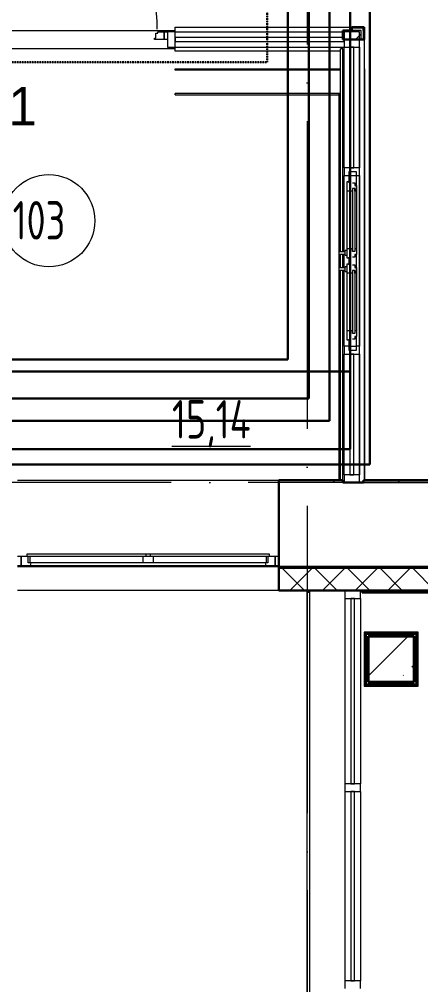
# Model space of a CAD drawing. Header units: millimetres. Extents: x -87434 to 499450, y -468665 to 122144.
# Drawn here: x -36580 to -33971, y -23410 to -17132 of the extents above; entities that cross this region are included whole.
import ezdxf

# ---------------------------------------------------------------- set-up
doc = ezdxf.new("R2010")
doc.units = ezdxf.units.MM
doc.linetypes.add('ADSK_Линия сетки', pattern=[25, 20, -2.5, 0, -2.5])
doc.linetypes.add('ADSK_Невидимые', pattern=[5, 3, -2])
for name, color, linetype, lineweight in [('_ Окна', 7, 'Continuous', 9), ('Витраж', 7, 'Continuous', 9), ('Двери', 252, 'Continuous', 9), ('Лестницы', 252, 'Continuous', 9), ('лс', 5, 'Continuous', 30), ('Марки помещений', 252, 'Continuous', 20), ('Несущие колонны', 252, 'Continuous', 18), ('Ограждение', 252, 'Continuous', 9), ('Окна', 252, 'Continuous', 9), ('Оси', 252, 'Continuous', 9), ('Панели витража', 252, 'Continuous', 9), ('Перекрытие', 252, 'Continuous', 18), ('Стены внутренние', 7, 'Continuous', 18), ('Стены наружные', 7, 'Continuous', 18), ('Стены штриховка', 252, 'Continuous', 9)]:
    doc.layers.add(name, color=color, linetype=linetype, lineweight=lineweight)
doc.layers.add('Двери открывание', color=7, linetype='Continuous', lineweight=9, true_color=0xc0c0c0)
doc.layers.add('Радиофикация', color=7, linetype='Continuous')
doc.styles.add('GOST Common_3', font='', dxfattribs={"height": 3.5})
doc.styles.add('Mipgost_5', font='', dxfattribs={"height": 250})
doc.styles.get('GOST Common_3').set_extended_font_data('GOST 2.304 type A')
doc.styles.get('Mipgost_5').set_extended_font_data('Mipgost')
pattern_1 = [(0, (-46194.8, 96), (0, 600), []), (90, (-46194.8, 96), (-600, 4e-14), [])]

# ---------------------------------------------------------------- blocks, each defined once
blk = doc.blocks.new('1 этаж')
at = {"layer": 'Несущие колонны', "lineweight": 9, "true_color": 0x636466}
h = blk.add_hatch(dxfattribs=at)
h.set_pattern_fill('FP_10', color=251, angle=180, style=0, pattern_type=2)
h.set_pattern_definition([(45, (-32119.82, 96), (-224.5064, 224.5064), []), (45, (-31895.32, 96), (-224.5064, 224.5064), [396.875, -79.375, 3.353, -76.022])])
h.paths.add_polyline_path([(-34010.8, -21443.7), (-34010.8, -21143.7), (-34310.8, -21143.7), (-34310.8, -21443.7)])
at = {"layer": 'Ограждение', "true_color": 0x636466}
h = blk.add_hatch(dxfattribs=at)
h.set_pattern_fill('FP_29', color=251, style=0, pattern_type=2)
h.set_pattern_definition(pattern_1)
h.paths.add_polyline_path([(-35565.8, -17463.7), (-34490.8, -17463.7), (-34490.8, -17453.7), (-35565.8, -17453.7)])
h.paths.add_polyline_path([(-34335.8, -17458.7), (-34330.8, -17453.7), (-34335.8, -17453.7)])
h = blk.add_hatch(dxfattribs=at)
h.set_pattern_fill('FP_29', color=251, style=0, pattern_type=2)
h.set_pattern_definition(pattern_1)
h.paths.add_polyline_path([(-34335.8, -20128.7), (-34330.8, -20128.7), (-34330.8, -17453.7), (-34335.8, -17458.7), (-34335.8, -20123.7)])
at = {"layer": 'Стены наружные', "lineweight": 9, "true_color": 0x636466}
h = blk.add_hatch(dxfattribs=at)
h.set_pattern_fill('FP_41', color=251, style=0, pattern_type=2)
h.set_pattern_definition([(180, (-32119.82, 96), (-1e-14, -100), [])])
h.paths.add_polyline_path([(-66005.8, -20703.7), (-64730.8, -20703.7), (-64730.8, -20693.7), (-66005.8, -20693.7)])
h.paths.add_polyline_path([(2117.4, -20703.7), (2694.2, -20703.7), (2694.2, -20693.7), (1409.2, -20693.7), (1409.2, -20703.7)])
h.paths.add_polyline_path([(-63030.8, -20703.7), (-61880.8, -20703.7), (-61880.8, -20693.7), (-63030.8, -20693.7)])
h.paths.add_polyline_path([(-752.8, -20703.7), (-290.8, -20703.7), (-290.8, -20693.7), (-1390.8, -20693.7), (-1390.8, -20703.7)])
h.paths.add_polyline_path([(-60180.8, -20703.7), (-59050.8, -20703.7), (-59050.8, -20693.7), (-60180.8, -20693.7)])
h.paths.add_polyline_path([(-3623, -20703.7), (-3090.8, -20703.7), (-3090.8, -20693.7), (-4165.8, -20693.7), (-4165.8, -20703.7)])
h.paths.add_polyline_path([(-57350.8, -20703.7), (-56240.8, -20703.7), (-56240.8, -20693.7), (-57350.8, -20693.7)])
h.paths.add_polyline_path([(-5865.8, -20703.7), (-5865.8, -20693.7), (-6960.8, -20693.7), (-6960.8, -20703.7), (-6493.2, -20703.7)])
h.paths.add_polyline_path([(-54540.8, -20703.7), (-53450.8, -20703.7), (-53450.8, -20693.7), (-54540.8, -20693.7)])
h.paths.add_polyline_path([(-8660.8, -20703.7), (-8660.8, -20693.7), (-9765.8, -20693.7), (-9765.8, -20703.7), (-9363.4, -20703.7)])
h.paths.add_polyline_path([(-51750.8, -20703.7), (-50620.8, -20703.7), (-50620.8, -20693.7), (-51750.8, -20693.7)])
h.paths.add_polyline_path([(-11516, -20703.7), (-11465.8, -20703.7), (-11465.8, -20693.7), (-12545.8, -20693.7), (-12545.8, -20703.7), (-12233.6, -20703.7)])
h.paths.add_polyline_path([(-48920.8, -20703.7), (-47800.8, -20703.7), (-47800.8, -20693.7), (-48920.8, -20693.7)])
h.paths.add_polyline_path([(-14245.8, -20703.7), (-14245.8, -20693.7), (-15320.8, -20693.7), (-15320.8, -20703.7), (-14386.2, -20703.7)])
h.paths.add_polyline_path([(-46100.8, -20703.7), (-45030.8, -20703.7), (-45030.8, -20693.7), (-46100.8, -20693.7)])
h.paths.add_polyline_path([(-17256.4, -20703.7), (-17020.8, -20703.7), (-17020.8, -20693.7), (-18120.8, -20693.7), (-18120.8, -20703.7), (-17974, -20703.7)])
h.paths.add_polyline_path([(-43330.8, -20703.7), (-42230.8, -20703.7), (-42230.8, -20693.7), (-43330.8, -20693.7)])
h.paths.add_polyline_path([(-19820.8, -20703.7), (-19820.8, -20693.7), (-20920.8, -20693.7), (-20920.8, -20703.7), (-20126.6, -20703.7)])
h.paths.add_polyline_path([(-40530.8, -20703.7), (-39400.8, -20703.7), (-39400.8, -20693.7), (-40530.8, -20693.7)])
h.paths.add_polyline_path([(-22620.8, -20703.7), (-22620.8, -20693.7), (-23700.8, -20693.7), (-23700.8, -20703.7), (-22996.8, -20703.7)])
h.paths.add_polyline_path([(-25867, -20703.7), (-25400.8, -20703.7), (-25400.8, -20693.7), (-26500.8, -20693.7), (-26500.8, -20703.7), (-26498.8, -20703.7)])
h.paths.add_polyline_path([(-37700.8, -20703.7), (-36590.8, -20703.7), (-36590.8, -20693.7), (-37700.8, -20693.7)])
h.paths.add_polyline_path([(-28202.8, -20703.7), (-28200.8, -20703.7), (-28200.8, -20693.7), (-29240.8, -20693.7), (-29239.8, -20703.7), (-28378.4, -20703.7)])
h.paths.add_polyline_path([(-34890.8, -20703.7), (-33780.8, -20703.7), (-33780.8, -20693.7), (-34890.8, -20693.7)])
h.paths.add_polyline_path([(-30940.8, -20703.7), (-30940.8, -20693.7), (-32080.8, -20693.7), (-32079.8, -20703.7), (-31090.8, -20703.7)])
at = {"layer": '_ Окна', "color": 251, "lineweight": 18, "true_color": 0x636466}
for p, q in [((-34385.8, -18123.7), (-34435.8, -18123.7)), ((-34435.8, -18123.7), (-34435.8, -18194.7)), ((-34385.8, -18212.7), (-34385.8, -18123.7)), ((-34445.8, -18249.7), (-34445.8, -18187.7)), ((-34445.8, -18187.7), (-34435.8, -18187.7)), ((-34411.8, -18194.7), (-34395.8, -18194.7)), ((-34395.8, -18194.7), (-34395.8, -18212.7)), ((-34411.8, -18249.7), (-34445.8, -18249.7)), ((-34411.8, -18231.7), (-34411.8, -18249.7)), ((-34395.8, -18231.7), (-34411.8, -18231.7)), ((-34395.8, -18212.7), (-34385.8, -18212.7)), ((-34395.8, -18249.7), (-34395.8, -18231.7)), ((-34385.8, -18249.7), (-34395.8, -18249.7)), ((-34385.8, -18249.7), (-34385.8, -18212.7)), ((-34445.8, -18685.7), (-34445.8, -18623.7)), ((-34411.8, -18623.7), (-34445.8, -18623.7)), ((-34411.8, -18641.7), (-34411.8, -18623.7)), ((-34395.8, -18641.7), (-34411.8, -18641.7)), ((-34395.8, -18623.7), (-34395.8, -18641.7)), ((-34385.8, -18623.7), (-34395.8, -18623.7)), ((-34385.8, -18623.7), (-34385.8, -18660.7)), ((-34435.8, -18685.7), (-34445.8, -18685.7)), ((-34435.8, -18678.7), (-34435.8, -18728.7)), ((-34395.8, -18678.7), (-34411.8, -18678.7)), ((-34385.8, -18660.7), (-34395.8, -18660.7)), ((-34395.8, -18660.7), (-34395.8, -18678.7)), ((-34385.8, -18746.7), (-34385.8, -18660.7)), ((-34445.8, -18783.7), (-34445.8, -18721.7)), ((-34445.8, -18721.7), (-34435.8, -18721.7)), ((-34411.8, -18728.7), (-34395.8, -18728.7)), ((-34411.8, -18765.7), (-34411.8, -18783.7)), ((-34395.8, -18765.7), (-34411.8, -18765.7)), ((-34395.8, -18728.7), (-34395.8, -18746.7)), ((-34395.8, -18746.7), (-34385.8, -18746.7)), ((-34395.8, -18783.7), (-34395.8, -18765.7)), ((-34385.8, -18783.7), (-34385.8, -18746.7)), ((-34411.8, -18783.7), (-34445.8, -18783.7)), ((-34385.8, -18783.7), (-34395.8, -18783.7)), ((-34445.8, -19219.7), (-34445.8, -19157.7)), ((-34411.8, -19157.7), (-34445.8, -19157.7)), ((-34411.8, -19175.7), (-34411.8, -19157.7)), ((-34395.8, -19175.7), (-34411.8, -19175.7)), ((-34395.8, -19157.7), (-34395.8, -19175.7)), ((-34385.8, -19157.7), (-34395.8, -19157.7)), ((-34385.8, -19194.7), (-34395.8, -19194.7)), ((-34395.8, -19194.7), (-34395.8, -19212.7)), ((-34385.8, -19157.7), (-34385.8, -19194.7)), ((-34385.8, -19283.7), (-34385.8, -19194.7)), ((-34435.8, -19219.7), (-34445.8, -19219.7)), ((-34435.8, -19212.7), (-34435.8, -19283.7)), ((-34395.8, -19212.7), (-34411.8, -19212.7)), ((-34435.8, -19283.7), (-34385.8, -19283.7)), ((-36527.8, -20625.7), (-36565.8, -20625.7)), ((-36565.8, -20625.7), (-36565.8, -20683.7)), ((-36519.8, -20666.7), (-36519.8, -20625.7)), ((-34961.8, -20625.7), (-34961.8, -20666.7)), ((-34915.8, -20625.7), (-34953.8, -20625.7)), ((-34915.8, -20683.7), (-34915.8, -20625.7)), ((-36565.8, -20683.7), (-36506.4, -20683.7)), ((-36507.8, -20666.7), (-36519.8, -20666.7)), ((-36506.4, -20683.7), (-36501.8, -20666.7)), ((-34979.8, -20666.7), (-34975.2, -20683.7)), ((-34975.2, -20683.7), (-34915.8, -20683.7)), ((-34961.8, -20666.7), (-34973.8, -20666.7))]:
    blk.add_line(p, q, dxfattribs=at)
at = {"layer": '_ Окна', "color": 251, "true_color": 0x636466}
for p, q in [((-34435.8, -18148.7), (-34385.8, -18148.7)), ((-34411.8, -18231.7), (-34411.8, -18641.7)), ((-34395.8, -18231.7), (-34395.8, -18641.7)), ((-34411.8, -18765.7), (-34411.8, -19175.7)), ((-34395.8, -18765.7), (-34395.8, -19175.7)), ((-34435.8, -19258.7), (-34385.8, -19258.7)), ((-36565.8, -20625.7), (-36590.8, -20625.7)), ((-36565.8, -20683.7), (-36565.8, -20625.7)), ((-34890.8, -20625.7), (-34915.8, -20625.7)), ((-34915.8, -20625.7), (-34915.8, -20683.7)), ((-36590.8, -20683.7), (-36565.8, -20683.7)), ((-34915.8, -20683.7), (-34890.8, -20683.7))]:
    blk.add_line(p, q, dxfattribs=at)
at = {"layer": 'Витраж', "color": 251, "lineweight": 18, "true_color": 0x636466, "extrusion": (0, 0, -1)}
for p, q in [((-35565.8, -17213.7), (-35615.8, -17213.7)), ((-35615.8, -17263.7), (-35615.8, -17313.7)), ((-35565.8, -17313.7), (-35565.8, -17213.7)), ((-35615.8, -17313.7), (-35565.8, -17313.7)), ((-34465.8, -18098.7), (-34465.8, -18148.7)), ((-34365.8, -18098.7), (-34465.8, -18098.7)), ((-34365.8, -18148.7), (-34365.8, -18098.7)), ((-34465.8, -18148.7), (-34435.8, -18148.7)), ((-34385.8, -18148.7), (-34365.8, -18148.7)), ((-34465.8, -19258.7), (-34465.8, -19308.7)), ((-34435.8, -19258.7), (-34465.8, -19258.7)), ((-34365.8, -19258.7), (-34385.8, -19258.7)), ((-34365.8, -19308.7), (-34365.8, -19258.7)), ((-34465.8, -19308.7), (-34365.8, -19308.7)), ((-34465.8, -20093.7), (-34465.8, -20143.7)), ((-34365.8, -20093.7), (-34465.8, -20093.7)), ((-34465.8, -20143.7), (-34365.8, -20143.7)), ((-34365.8, -20143.7), (-34365.8, -20093.7)), ((-34360.8, -20849.7), (-34460.8, -20849.7)), ((-34460.8, -20849.7), (-34460.8, -20899.7)), ((-34460.8, -20899.7), (-34360.8, -20899.7)), ((-34360.8, -20899.7), (-34360.8, -20849.7)), ((-34360.8, -22104.7), (-34460.8, -22104.7)), ((-34460.8, -22104.7), (-34460.8, -22154.7)), ((-34460.8, -22154.7), (-34360.8, -22154.7)), ((-34360.8, -22154.7), (-34360.8, -22104.7)), ((-34360.8, -23384.7), (-34460.8, -23384.7)), ((-34460.8, -23384.7), (-34460.8, -23434.7)), ((-34360.8, -23434.7), (-34360.8, -23384.7))]:
    blk.add_line(p, q, dxfattribs=at)
at = {"layer": 'Витраж', "color": 251, "true_color": 0x636466}
for p, q in [((-35565.8, -17213.7), (-34475.8, -17213.7)), ((-35565.8, -17313.7), (-34465.8, -17313.7)), ((-34465.8, -18098.7), (-34465.8, -17313.7)), ((-34465.8, -18098.7), (-34465.8, -17313.7)), ((-34365.8, -17313.7), (-34365.8, -18098.7)), ((-34365.8, -18098.7), (-34365.8, -17313.7)), ((-34465.8, -18643.2), (-34465.8, -18148.7)), ((-34465.8, -18643.2), (-34465.8, -18148.7)), ((-34365.8, -18148.7), (-34365.8, -19258.7)), ((-34365.8, -19258.7), (-34365.8, -18148.7)), ((-34465.8, -18748.2), (-34465.8, -18659.2)), ((-34465.8, -18748.2), (-34465.8, -18659.2)), ((-34465.8, -19258.7), (-34465.8, -18764.2)), ((-34465.8, -19258.7), (-34465.8, -18764.2)), ((-34465.8, -20093.7), (-34465.8, -19308.7)), ((-34465.8, -20093.7), (-34465.8, -19308.7)), ((-34365.8, -19308.7), (-34365.8, -20093.7)), ((-34365.8, -20093.7), (-34365.8, -19308.7)), ((-34460.8, -20899.7), (-34460.8, -22104.7)), ((-34360.8, -20899.7), (-34360.8, -22104.7)), ((-34460.8, -22154.7), (-34460.8, -23384.7)), ((-34360.8, -22154.7), (-34360.8, -23384.7))]:
    blk.add_line(p, q, dxfattribs=at)
at = {"layer": 'Витраж', "color": 251, "lineweight": 18, "true_color": 0x636466}
for p, q in [((-34465.8, -17213.7), (-34465.8, -17313.7)), ((-34365.8, -17213.7), (-34465.8, -17213.7)), ((-34365.8, -17313.7), (-34365.8, -17213.7)), ((-34465.8, -17313.7), (-34365.8, -17313.7))]:
    blk.add_line(p, q, dxfattribs=at)
at = {"layer": 'Двери', "color": 251, "true_color": 0x636466}
for p, q in [((-35699.8, -17255.7), (-35690.8, -17255.7)), ((-35699.8, -17263.7), (-35699.8, -17255.7)), ((-35635.8, -17263.7), (-35699.8, -17263.7)), ((-35690.8, -17221.7), (-35676.8, -17221.7)), ((-35690.8, -17255.7), (-35690.8, -17221.7)), ((-35676.8, -17221.7), (-35676.8, -17213.7)), ((-35676.8, -17213.7), (-35635.8, -17213.7)), ((-35635.8, -17213.7), (-35615.8, -17213.7)), ((-35635.8, -17263.7), (-35635.8, -17213.7)), ((-35635.8, -17213.7), (-35635.8, -17263.7)), ((-35615.8, -17263.7), (-35635.8, -17263.7)), ((-35615.8, -17213.7), (-35615.8, -17263.7))]:
    blk.add_line(p, q, dxfattribs=at)
at = {"layer": 'Двери открывание', "color": 251, "true_color": 0x636466}
blk.add_arc((-36679.8, -17195.7), 998, 0, 88.96655, dxfattribs=at)
at = {"layer": 'Лестницы', "color": 251, "true_color": 0x636466}
for p, q in [((-34690.8, -20845.7), (-34690.8, -24413.8)), ((-34460.8, -20849.7), (-34460.8, -20845.7))]:
    blk.add_line(p, q, dxfattribs=at)
at = {"layer": 'Марки помещений', "color": 251, "true_color": 0x636466}
blk.add_circle((-36387.1, -18441.9), 300, dxfattribs=at)
at = {"layer": 'Несущие колонны', "color": 251, "lineweight": 40, "true_color": 0x636466}
for p, q in [((-34310.8, -21143.7), (-34310.8, -21443.7)), ((-34010.8, -21143.7), (-34310.8, -21143.7)), ((-34310.8, -21443.7), (-34310.8, -21143.7)), ((-34310.8, -21143.7), (-34010.8, -21143.7)), ((-34010.8, -21443.7), (-34010.8, -21143.7)), ((-34010.8, -21143.7), (-34010.8, -21443.7)), ((-34310.8, -21443.7), (-34010.8, -21443.7)), ((-34010.8, -21443.7), (-34310.8, -21443.7))]:
    blk.add_line(p, q, dxfattribs=at)
at = {"layer": 'Ограждение', "color": 251, "true_color": 0x636466}
for p, q in [((-35565.8, -17463.7), (-35565.8, -17453.7)), ((-35565.8, -17453.7), (-34490.8, -17453.7)), ((-34490.8, -17463.7), (-35565.8, -17463.7)), ((-34335.8, -17453.7), (-34330.8, -17453.7)), ((-34330.8, -17453.7), (-34335.8, -17458.7)), ((-34330.8, -20128.7), (-34330.8, -17453.7)), ((-35565.8, -17623.7), (-35565.8, -17613.7)), ((-34490.8, -17613.7), (-35565.8, -17613.7)), ((-35565.8, -17623.7), (-34500.8, -17623.7)), ((-34490.8, -17613.7), (-34500.8, -17623.7)), ((-34500.8, -17623.7), (-34500.8, -20128.7)), ((-34335.8, -21118.7), (-34335.8, -21468.7)), ((-33985.8, -21118.7), (-34335.8, -21118.7)), ((-34325.8, -21128.7), (-34335.8, -21118.7)), ((-33985.8, -21118.7), (-33995.8, -21128.7)), ((-33985.8, -21468.7), (-33985.8, -21118.7)), ((-34335.8, -21468.7), (-34325.8, -21458.7)), ((-34335.8, -21468.7), (-33985.8, -21468.7)), ((-33985.8, -21468.7), (-33995.8, -21458.7))]:
    blk.add_line(p, q, dxfattribs=at)
at = {"layer": 'Окна', "color": 251, "true_color": 0x636466}
for p, q in [((-34445.8, -18623.7), (-34445.8, -18249.7)), ((-34385.8, -18212.7), (-34385.8, -18660.7)), ((-34385.8, -18249.7), (-34385.8, -18623.7)), ((-34498.8, -18659.2), (-34498.8, -18643.2)), ((-34458.8, -18643.2), (-34498.8, -18643.2)), ((-34458.8, -18666.2), (-34458.8, -18636.2)), ((-34445.8, -18636.2), (-34458.8, -18636.2)), ((-34498.8, -18659.2), (-34458.8, -18659.2)), ((-34458.8, -18666.2), (-34445.8, -18666.2)), ((-34498.8, -18764.2), (-34498.8, -18748.2)), ((-34458.8, -18748.2), (-34498.8, -18748.2)), ((-34498.8, -18764.2), (-34458.8, -18764.2)), ((-34458.8, -18771.2), (-34458.8, -18741.2)), ((-34445.8, -18741.2), (-34458.8, -18741.2)), ((-34458.8, -18771.2), (-34445.8, -18771.2)), ((-34385.8, -18746.7), (-34385.8, -19194.7)), ((-34445.8, -19157.7), (-34445.8, -18783.7)), ((-34385.8, -18783.7), (-34385.8, -19157.7)), ((-36527.8, -20608.7), (-35755.8, -20608.7)), ((-36527.8, -20625.7), (-36527.8, -20608.7)), ((-35755.8, -20625.7), (-36527.8, -20625.7)), ((-36507.8, -20666.7), (-36507.8, -20625.7)), ((-35775.8, -20625.7), (-35775.8, -20666.7)), ((-35755.8, -20608.7), (-35725.8, -20608.7)), ((-35755.8, -20608.7), (-35755.8, -20625.7)), ((-35725.8, -20625.7), (-35755.8, -20625.7)), ((-35725.8, -20608.7), (-34953.8, -20608.7)), ((-35725.8, -20625.7), (-35725.8, -20608.7)), ((-34953.8, -20625.7), (-35725.8, -20625.7)), ((-35705.8, -20666.7), (-35705.8, -20625.7)), ((-34973.8, -20625.7), (-34973.8, -20666.7)), ((-34953.8, -20608.7), (-34953.8, -20625.7)), ((-35775.8, -20666.7), (-36507.8, -20666.7)), ((-36506.4, -20683.7), (-34975.2, -20683.7)), ((-35705.8, -20666.7), (-35775.8, -20666.7)), ((-34973.8, -20666.7), (-35705.8, -20666.7))]:
    blk.add_line(p, q, dxfattribs=at)
at = {"layer": 'Оси', "color": 251, "linetype": 'ADSK_Линия сетки', "ltscale": 100, "true_color": 0x636466}
for p, q in [((-34705.8, 32206.9), (-34705.8, -33769.9)), ((4411.5, -20143.7), (-72528.1, -20143.7))]:
    blk.add_line(p, q, dxfattribs=at)
at = {"layer": 'Панели витража', "color": 251, "lineweight": 18, "true_color": 0x636466}
for p, q in [((-34465.8, -17251.2), (-35565.8, -17251.2)), ((-35565.8, -17251.2), (-35565.8, -17276.2)), ((-34465.8, -17276.2), (-34465.8, -17251.2)), ((-35565.8, -17276.2), (-34465.8, -17276.2)), ((-34428.3, -17313.7), (-34428.3, -18098.7)), ((-34403.3, -17313.7), (-34428.3, -17313.7)), ((-34403.3, -18098.7), (-34403.3, -17313.7)), ((-34428.3, -18098.7), (-34403.3, -18098.7)), ((-34428.3, -19308.7), (-34428.3, -20093.7)), ((-34403.3, -19308.7), (-34428.3, -19308.7)), ((-34403.3, -20093.7), (-34403.3, -19308.7)), ((-34428.3, -20093.7), (-34403.3, -20093.7)), ((-34398.3, -20899.7), (-34423.3, -20899.7)), ((-34423.3, -20899.7), (-34423.3, -22104.7)), ((-34398.3, -22104.7), (-34398.3, -20899.7)), ((-34423.3, -22104.7), (-34398.3, -22104.7)), ((-34398.3, -22154.7), (-34423.3, -22154.7)), ((-34423.3, -22154.7), (-34423.3, -23384.7)), ((-34398.3, -23384.7), (-34398.3, -22154.7)), ((-34423.3, -23384.7), (-34398.3, -23384.7))]:
    blk.add_line(p, q, dxfattribs=at)
at = {"layer": 'Перекрытие', "color": 251, "ltscale": 100, "true_color": 0x636466}
blk.add_line((-34360.8, -20845.7), (-34360.8, -20849.7), dxfattribs=at)
at = {"layer": 'Стены внутренние', "color": 251, "lineweight": 30, "true_color": 0x636466}
for p, q in [((-34890.8, -20143.7), (-34890.8, -20693.7)), ((-34340.8, -20143.7), (-34475.8, -20143.7)), ((-34890.8, -20693.7), (-33780.8, -20693.7)), ((-34890.8, -20703.7), (-34890.8, -20845.7)), ((-34890.8, -20845.7), (-34348.3, -20845.7))]:
    blk.add_line(p, q, dxfattribs=at)
at = {"layer": 'Стены внутренние', "color": 251, "true_color": 0x636466}
for p, q in [((-34475.8, -20143.7), (-34890.8, -20143.7)), ((-33735.8, -20143.7), (-34340.8, -20143.7)), ((-34890.8, -20693.7), (-36590.8, -20693.7)), ((-34890.8, -20845.7), (-36590.8, -20845.7))]:
    blk.add_line(p, q, dxfattribs=at)
at = {"layer": 'Стены внутренние', "color": 251, "linetype": 'Continuous', "lineweight": 9, "true_color": 0x636466}
for p, q in [((-34888.8, -20704.2), (-34888.3, -20703.7)), ((-34726.7, -20843.7), (-34866.7, -20703.7)), ((-34816.2, -20843.7), (-34676.2, -20703.7)), ((-34514.6, -20843.7), (-34654.6, -20703.7)), ((-34604.1, -20843.7), (-34464.1, -20703.7)), ((-34302.5, -20843.7), (-34442.5, -20703.7)), ((-34391.9, -20843.7), (-34251.9, -20703.7)), ((-34090.4, -20843.7), (-34230.4, -20703.7)), ((-34179.8, -20843.7), (-34039.8, -20703.7)), ((-33878.2, -20843.7), (-34018.2, -20703.7)), ((-34629.4, -20845.7), (-34630.6, -20843.7))]:
    blk.add_line(p, q, dxfattribs=at)
at = {"layer": 'Стены наружные', "color": 251, "true_color": 0x636466}
for p, q in [((-35565.8, -17213.7), (-35565.8, -17183.7)), ((-35565.8, -17183.7), (-34415.8, -17183.7)), ((-36795.8, -17203.7), (-35565.8, -17203.7)), ((-34335.8, -17263.7), (-34335.8, -20128.7)), ((-35565.8, -17323.7), (-36795.8, -17323.7)), ((-35565.8, -17338.7), (-35565.8, -17313.7)), ((-34475.8, -17323.7), (-34490.8, -17323.7)), ((-34490.8, -18643.2), (-34490.8, -17323.7)), ((-34475.8, -18643.2), (-34475.8, -17323.7)), ((-34490.8, -17338.7), (-35565.8, -17338.7)), ((-34490.8, -18748.2), (-34490.8, -18659.2)), ((-34475.8, -18748.2), (-34475.8, -18659.2)), ((-34490.8, -20128.7), (-34490.8, -18764.2)), ((-34475.8, -20128.7), (-34475.8, -18764.2)), ((-36590.8, -20128.7), (-34890.8, -20128.7)), ((-34705.8, -24413.6), (-34705.8, -20845.7)), ((-34690.8, -20860.7), (-34705.8, -20860.7)), ((-34690.8, -20860.7), (-34690.8, -24413.8))]:
    blk.add_line(p, q, dxfattribs=at)
at = {"layer": 'Стены наружные', "color": 251, "lineweight": 30, "true_color": 0x636466}
for p, q in [((-34415.8, -17183.7), (-34415.8, -17203.7)), ((-34335.8, -17183.7), (-34415.8, -17183.7)), ((-34340.8, -17203.7), (-34340.8, -17188.7)), ((-34335.8, -17263.7), (-34335.8, -17183.7)), ((-34475.8, -17203.7), (-34475.8, -17263.7)), ((-34415.8, -17203.7), (-34475.8, -17203.7)), ((-34475.8, -17263.7), (-34335.8, -17263.7)), ((-34475.8, -20128.7), (-34890.8, -20128.7)), ((-34890.8, -20128.7), (-34890.8, -20143.7)), ((-34475.8, -20143.7), (-34475.8, -20128.7)), ((-33780.8, -20128.7), (-34340.8, -20128.7)), ((-34340.8, -20128.7), (-34340.8, -20143.7)), ((-33780.8, -20693.7), (-34890.8, -20693.7)), ((-34890.8, -20693.7), (-34890.8, -20703.7)), ((-33780.8, -20845.7), (-34348.3, -20845.7)), ((-34348.3, -20845.7), (-34348.3, -20860.7)), ((-34348.3, -20860.7), (-33780.8, -20860.7)), ((-33995.8, -21128.7), (-34325.8, -21128.7)), ((-34325.8, -21128.7), (-34325.8, -21458.7)), ((-33995.8, -21458.7), (-33995.8, -21128.7)), ((-34325.8, -21458.7), (-33995.8, -21458.7))]:
    blk.add_line(p, q, dxfattribs=at)
at = {"layer": 'Стены наружные', "color": 251, "linetype": 'Continuous', "lineweight": 9, "true_color": 0x636466}
for p, q in [((-34413.9, -17188.7), (-34408.9, -17183.7)), ((-34343.2, -17188.7), (-34338.2, -17183.7)), ((-34392.7, -17263.7), (-34355.8, -17226.8)), ((-34340.8, -17257.1), (-34335.8, -17252.1)), ((-34540.5, -20143.7), (-34525.5, -20128.7)), ((-34116.2, -20143.7), (-34101.2, -20128.7)), ((-33984.7, -20860.7), (-33969.7, -20845.7)), ((-34267.7, -21143.7), (-34252.7, -21128.7)), ((-34325.8, -21201.9), (-34310.8, -21186.9)), ((-34010.8, -21311.1), (-33995.8, -21296.1)), ((-34158.4, -21458.7), (-34143.4, -21443.7))]:
    blk.add_line(p, q, dxfattribs=at)
at = {"layer": 'Стены штриховка', "color": 251, "true_color": 0x636466}
for p, q in [((-34340.8, -17188.7), (-34415.8, -17188.7)), ((-34355.8, -17203.7), (-34415.8, -17203.7)), ((-34355.8, -17263.7), (-34355.8, -17203.7)), ((-34340.8, -17263.7), (-34340.8, -17203.7)), ((-34340.8, -20143.7), (-33780.8, -20143.7)), ((-33780.8, -20703.7), (-34890.8, -20703.7)), ((-34888.8, -20843.7), (-34888.8, -20703.7)), ((-33782.8, -20843.7), (-34888.8, -20843.7))]:
    blk.add_line(p, q, dxfattribs=at)
at = {"layer": 'Марки помещений', "color": 251, "true_color": 0x636466, "style": 'GOST Common_3', "width": 0.9}
for s, p in [('103', (-36622, -18564.2)), ('%%U15,14', (-35585.8, -19858.3))]:
    blk.add_text(s, height=250, dxfattribs=at).set_placement(p)

msp = doc.modelspace()

# ---------------------------------------------------------------- linework, layer by layer
at = {"layer": 'лс', "color": 1, "linetype": 'ADSK_Невидимые', "ltscale": 0.5}
for p, q in [((-34969, -17410.74136), (-34969, -12326.34085)), ((-37084.33082, -17410.74136), (-34969, -17410.74136))]:
    msp.add_line(p, q, dxfattribs=at)
at = {"layer": 'лс', "color": 3}
for p, q in [((-34429, -19928.25198), (-34429, -12615.00309)), ((-39391.13225, -19422.09482), (-34429, -19422.09482)), ((-39391.13225, -19928.25198), (-34429, -19928.25198))]:
    msp.add_line(p, q, dxfattribs=at)
at = {"layer": 'лс', "color": 6}
for q in [(-34301, -12715.00309), (-39391.13225, -20028.25198)]:
    msp.add_line((-34301, -20028.25198), q, dxfattribs=at)
at = {"layer": 'лс', "color": 5}
for p, q in [((-34834, -19344.23621), (-34834, -12815.00309)), ((-39391.13225, -19344.23621), (-34834, -19344.23621))]:
    msp.add_line(p, q, dxfattribs=at)
at = {"layer": 'лс', "color": 30}
for p, q in [((-34699, -19597.09482), (-34699, -12953.09482)), ((-34564, -19743.74136), (-34564, -13104.43067)), ((-39391.13225, -19597.09482), (-34699, -19597.09482)), ((-39391.13225, -19743.74136), (-34564, -19743.74136))]:
    msp.add_line(p, q, dxfattribs=at)

# ---------------------------------------------------------------- block references
msp.add_blockref('1 этаж', (-2, 0))

# ---------------------------------------------------------------- texts
at = {"layer": 'Радиофикация', "insert": (-37209, -17572.09482), "char_height": 250, "attachment_point": 1, "style": 'Mipgost_5'}
msp.add_mtext_dynamic_manual_height_columns('РР-1', width=1102.5655754, gutter_width=12.5, heights=[535.68591], dxfattribs=at)

doc.saveas('drawing.dxf')
